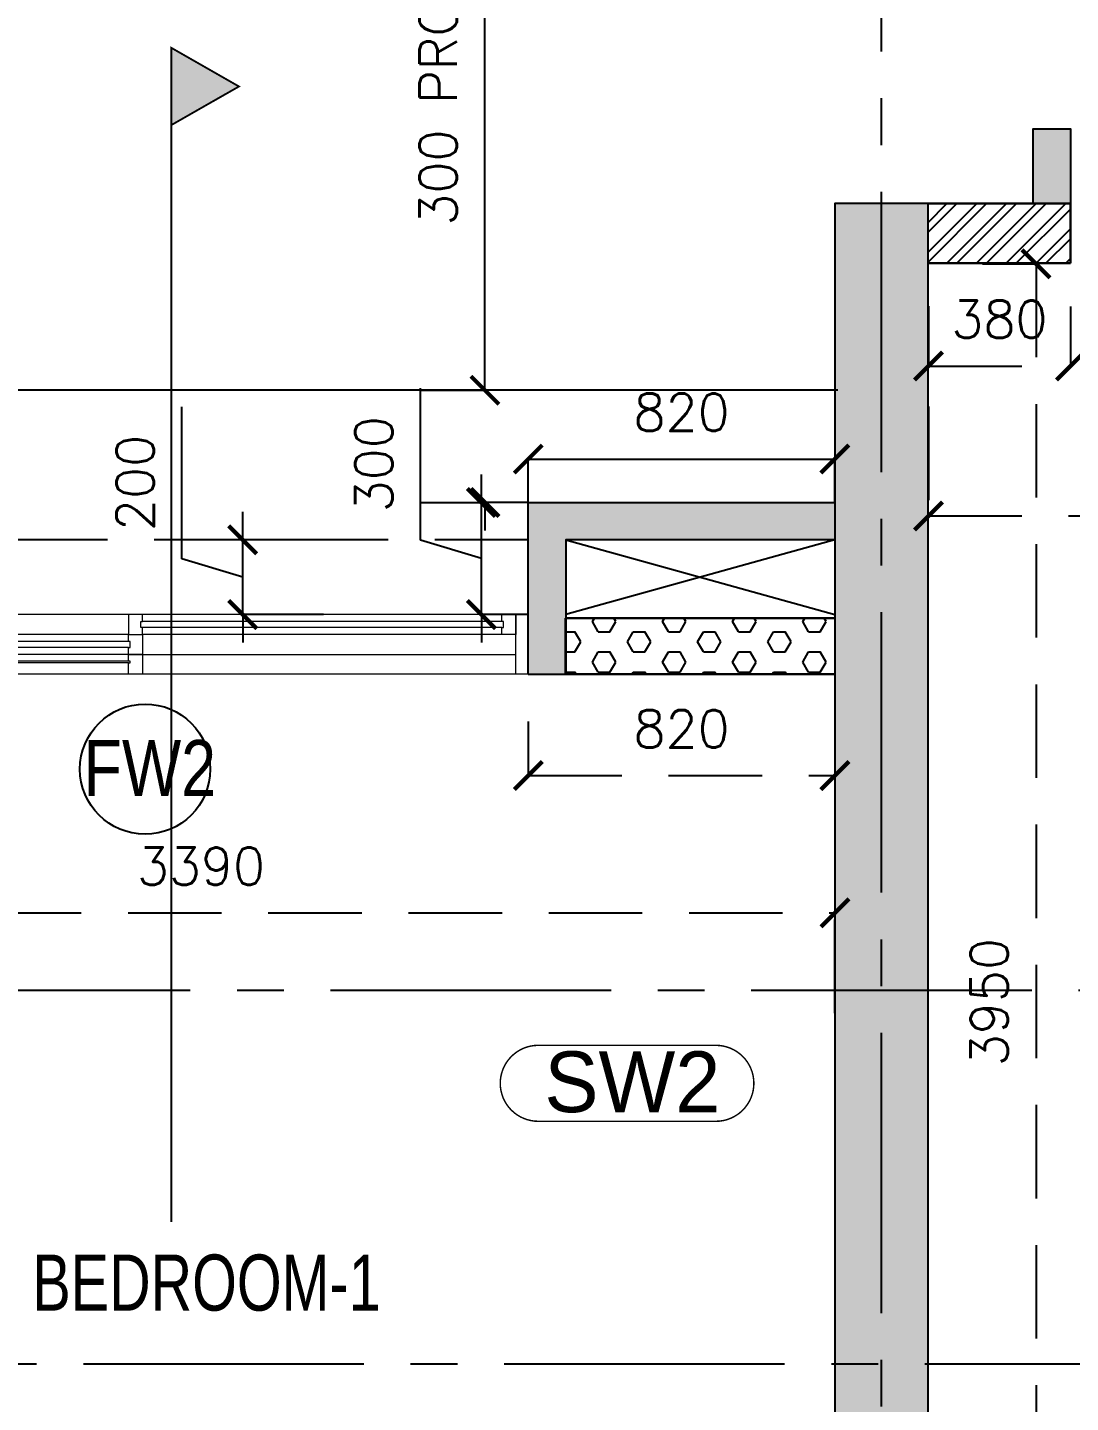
# Model space of a CAD drawing. Header units: millimetres. Extents: x 1124992 to 1258557, y -5767803 to -5695799.
# Drawn here: x 1196974 to 1199762, y -5704297 to -5700619 of the extents above; entities that cross this region are included whole.
import ezdxf
from ezdxf.enums import TextEntityAlignment as Align

# ---------------------------------------------------------------- set-up
doc = ezdxf.new("R2010")
doc.units = ezdxf.units.MM
doc.header["$LTSCALE"] = 1000
doc.header["$MEASUREMENT"] = 0
for name, pattern in [('$1$AUDIT_D_120904163729-0', [0]), ('$36$HIDDEN', [0.375, 0.25, -0.125]), ('$5$AUDIT_D_120904163729-0', [0]), ('$5$HIDDEN', [0.375, 0.25, -0.125]), ('2BHK-A - BACK$0$AUDIT_D_120904163729-0', [0]), ('AUDIT_D_120904163729-0', [0]), ('T8(T9 IS SIMILAR) - 1st FLOOR ELEVATION$0$AUDIT_D_120904163729-0', [0]), ('T8(T9 IS SIMILAR) - DIMENSION & TEXTING$0$HIDDEN', [0.375, 0.25, -0.125]), ('T8(T9 IS SIMILAR) - TYPICAL FLOOR ELEVATION$0$AUDIT_D_120904163729-0', [0]), ('T8(T9 IS SIMILAR) - TYPICAL FLOOR ELEVATION$0$HIDDEN', [0.375, 0.25, -0.125]), ('T8_PROFILE SECTIONS$0$HIDDEN', [0.375, 0.25, -0.125]), ('T8_PROFILE SECTIONS$0$PHANTOM2', [1.25, 0.625, -0.125, 0.125, -0.125, 0.125, -0.125]), ('T8_REFUGE COLUMNS$0$CENTER2', [1.125, 0.75, -0.125, 0.125, -0.125])]:
    doc.linetypes.add(name, pattern=pattern)
doc.layers.get('0').update_dxf_attribs({"linetype": 'AUDIT_D_120904163729-0'})
for name, color, linetype in [('$0$A-HATCH -160', 251, '$1$AUDIT_D_120904163729-0'), ('$1$A-DIM', 1, '$5$AUDIT_D_120904163729-0'), ('$21$A-DIMENSIONS', 2, '$36$HIDDEN'), ('2BHK-A - BACK$0$A-HATCH -160', 251, '2BHK-A - BACK$0$AUDIT_D_120904163729-0'), ('A_dim', 1, 'Continuous'), ('T8(T9 IS SIMILAR) - 1st FLOOR ELEVATION$0$A-WALL-FEATURES', 110, 'T8(T9 IS SIMILAR) - 1st FLOOR ELEVATION$0$AUDIT_D_120904163729-0'), ('T8(T9 IS SIMILAR) - DIMENSION & TEXTING$0$A-DIMENSIONS', 2, 'T8(T9 IS SIMILAR) - DIMENSION & TEXTING$0$HIDDEN'), ('T8(T9 IS SIMILAR) - DIMENSION & TEXTING$1$a-window-no', 125, 'Continuous'), ('T8(T9 IS SIMILAR) - TYPICAL FLOOR ELEVATION$0$A-DIM', 1, 'T8(T9 IS SIMILAR) - TYPICAL FLOOR ELEVATION$0$AUDIT_D_120904163729-0'), ('T8(T9 IS SIMILAR) - TYPICAL FLOOR ELEVATION$0$A-WALL HATCH', 252, 'T8(T9 IS SIMILAR) - TYPICAL FLOOR ELEVATION$0$AUDIT_D_120904163729-0'), ('T8(T9 IS SIMILAR) - TYPICAL FLOOR ELEVATION$0$A-WALL-FEATURES', 6, 'T8(T9 IS SIMILAR) - TYPICAL FLOOR ELEVATION$0$AUDIT_D_120904163729-0'), ('T8_PROFILE SECTIONS$0$A-PROFILE SECTIONS', 81, 'T8_PROFILE SECTIONS$0$PHANTOM2'), ('T8_REFUGE COLUMNS$0$A-CENTERLINE', 193, 'T8_REFUGE COLUMNS$0$CENTER2'), ('T8_REFUGE COLUMNS$0$A-RCC COLS', 3, 'Continuous'), ('T8_TYPICAL COLUMNS$0$A-RCC COLS', 3, 'Continuous')]:
    doc.layers.add(name, color=color, linetype=linetype)
for name, color, linetype, lineweight in [('2BHK-A - BACK$0$A-WALL- 160', 6, 'Continuous', 30), ('2BHK-A - BACK$0$Window', 4, 'Continuous', 20), ('T8(T9 IS SIMILAR) - DIMENSION & TEXTING$0$a-Text', 4, 'Continuous', 0), ('T8(T9 IS SIMILAR)$0$D&W', 8, 'Continuous', 25), ('T8_REFUGE COLUMNS$0$A-COLUMN NO size reduce', 81, 'Continuous', 25)]:
    doc.layers.add(name, color=color, linetype=linetype, lineweight=lineweight)
doc.layers.add('T8_REFUGE COLUMNS$1$COL-HATCH', color=7, linetype='Continuous', lineweight=25, true_color=0xa3a3a3)
doc.styles.add('$6$Romans 1', font='romans.shx', dxfattribs={"height": 100})
doc.styles.add('T8(T9 IS SIMILAR) - DIMENSION & TEXTING$0$ARIAL ARROW', font='swisscl.ttf')
doc.styles.add('T8(T9 IS SIMILAR) - DIMENSION & TEXTING$0$Romans 1', font='romans.shx', dxfattribs={"height": 100})
doc.styles.add('T8(T9 IS SIMILAR) - DIMENSION & TEXTING$1$LODHA STANDERD', font='sanss___.ttf')
doc.styles.add('T8(T9 IS SIMILAR) - TYPICAL FLOOR ELEVATION$0$Romans 1', font='romans.shx', dxfattribs={"height": 100})
doc.styles.add('T8_REFUGE COLUMNS$0$STANDARD', font='GOTHIC.TTF')
doc.dimstyles.new('$2$ALPINE S', dxfattribs={"dimscale": 0, "dimtxt": 100, "dimasz": 75, "dimexe": 0, "dimexo": 0, "dimgap": 75, "dimtad": 1, "dimdec": 0, "dimzin": 0, "dimdsep": 46, "dimtxsty": '$6$Romans 1', "dimblk": '$6$_ArchTick', "dimcen": 0.09, "dimclrd": 256, "dimclre": 256, "dimclrt": 7, "dimadec": 0, "dimazin": 0, "dimtfac": 1, "dimtdec": 0, "dimtofl": 0, "dimtmove": 1, "dimatfit": 0, "dimldrblk": '$2$_Open90', "dimfxl": 1, "dimtolj": 1, "dimtzin": 0, "dimarcsym": 0})
doc.dimstyles.new('T8(T9 IS SIMILAR) - DIMENSION & TEXTING$0$ALPINE S', dxfattribs={"dimscale": 0, "dimtxt": 100, "dimasz": 75, "dimexe": 0, "dimexo": 0, "dimgap": 75, "dimtad": 1, "dimdec": 0, "dimzin": 0, "dimdsep": 46, "dimtxsty": 'T8(T9 IS SIMILAR) - DIMENSION & TEXTING$0$Romans 1', "dimblk": 'T8(T9 IS SIMILAR) - DIMENSION & TEXTING$0$_ArchTick', "dimcen": 0.09, "dimclrd": 256, "dimclre": 256, "dimclrt": 7, "dimadec": 0, "dimazin": 0, "dimtfac": 1, "dimtdec": 0, "dimtofl": 0, "dimtmove": 1, "dimatfit": 0, "dimldrblk": 'T8(T9 IS SIMILAR) - DIMENSION & TEXTING$0$_Open90', "dimfxl": 1, "dimtolj": 1, "dimtzin": 0, "dimarcsym": 0})
doc.dimstyles.new('T8(T9 IS SIMILAR) - TYPICAL FLOOR ELEVATION$0$ALPINE S', dxfattribs={"dimscale": 0, "dimtxt": 100, "dimasz": 75, "dimexe": 0, "dimexo": 0, "dimgap": 75, "dimtad": 1, "dimdec": 0, "dimzin": 0, "dimdsep": 46, "dimtxsty": 'T8(T9 IS SIMILAR) - TYPICAL FLOOR ELEVATION$0$Romans 1', "dimblk": 'T8(T9 IS SIMILAR) - TYPICAL FLOOR ELEVATION$0$_ArchTick', "dimcen": 0.09, "dimclrd": 256, "dimclre": 256, "dimclrt": 7, "dimadec": 0, "dimazin": 0, "dimtfac": 1, "dimtdec": 0, "dimtofl": 0, "dimtmove": 1, "dimatfit": 0, "dimldrblk": 'T8(T9 IS SIMILAR) - TYPICAL FLOOR ELEVATION$0$_Open90', "dimfxl": 1, "dimtolj": 1, "dimtzin": 0, "dimarcsym": 0})

# ---------------------------------------------------------------- blocks, each defined once
blk = doc.blocks.new('T8(T9 IS SIMILAR) - DIMENSION & TEXTING$1$WINDOW TAG')
at = {"layer": 'T8(T9 IS SIMILAR) - DIMENSION & TEXTING$1$a-window-no'}
blk.add_circle((0, 0), 174.1, dxfattribs=at)
at = {"layer": 'T8(T9 IS SIMILAR) - DIMENSION & TEXTING$1$a-window-no', "style": 'T8(T9 IS SIMILAR) - DIMENSION & TEXTING$1$LODHA STANDERD'}
blk.add_attdef('WINDOW', text='', height=150, dxfattribs=at).set_placement((11.3, 2.8), align=Align.MIDDLE_CENTER)
blk = doc.blocks.new('T8(T9 IS SIMILAR) - DIMENSION & TEXTING$0$_ArchTick')
at = {"color": 0, "linetype": 'ByBlock', "const_width": 0.15}
blk.add_lwpolyline([(-0.5, -0.5), (0.5, 0.5)], dxfattribs=at)
blk = doc.blocks.new('*D491')
at = {"layer": 'T8(T9 IS SIMILAR) - DIMENSION & TEXTING$0$A-DIMENSIONS', "linetype": 'T8(T9 IS SIMILAR) - DIMENSION & TEXTING$0$HIDDEN', "lineweight": -2, "transparency": 16777216}
for p, q in [((1198312.8, -5702475.6), (1198312.8, -5702620.2)), ((1199132.6, -5702475.6), (1199132.6, -5702620.2))]:
    blk.add_line(p, q, dxfattribs=at)
at = {"layer": 'T8(T9 IS SIMILAR) - DIMENSION & TEXTING$0$A-DIMENSIONS', "lineweight": -2, "transparency": 16777216}
blk.add_line((1198312.8, -5702620.2), (1199132.6, -5702620.2), dxfattribs=at)
at = {"layer": 'T8(T9 IS SIMILAR) - DIMENSION & TEXTING$0$A-DIMENSIONS', "linetype": 'ByBlock', "lineweight": -2, "transparency": 16777216, "xscale": 75, "yscale": 75, "zscale": 75, "rotation": 180}
blk.add_blockref('T8(T9 IS SIMILAR) - DIMENSION & TEXTING$0$_ArchTick', (1198312.8, -5702620.2), dxfattribs=at)
at = {"layer": 'T8(T9 IS SIMILAR) - DIMENSION & TEXTING$0$A-DIMENSIONS', "linetype": 'ByBlock', "lineweight": -2, "transparency": 16777216, "xscale": 75, "yscale": 75, "zscale": 75}
blk.add_blockref('T8(T9 IS SIMILAR) - DIMENSION & TEXTING$0$_ArchTick', (1199132.6, -5702620.2), dxfattribs=at)
at = {"layer": 'T8(T9 IS SIMILAR) - DIMENSION & TEXTING$0$A-DIMENSIONS', "color": 7, "linetype": 'ByBlock', "transparency": 16777216, "insert": (1198722.7, -5702495.2), "char_height": 100, "attachment_point": 5, "style": 'T8(T9 IS SIMILAR) - DIMENSION & TEXTING$0$Romans 1'}
blk.add_mtext('\\A1;820', dxfattribs=at)
blk = doc.blocks.new('T8(T9 IS SIMILAR) - DIMENSION & TEXTING$0$_Open90')
at = {"color": 0, "linetype": 'ByBlock', "lineweight": -2}
for p, q in [((-0.5, 0.5), (0, 0)), ((0, 0), (-1, 0)), ((0, 0), (-0.5, -0.5))]:
    blk.add_line(p, q, dxfattribs=at)
blk = doc.blocks.new('*D492')
at = {"layer": 'T8(T9 IS SIMILAR) - DIMENSION & TEXTING$0$A-DIMENSIONS', "linetype": 'T8(T9 IS SIMILAR) - DIMENSION & TEXTING$0$HIDDEN', "lineweight": -2, "transparency": 16777216}
for p, q in [((1195742.6, -5703255.7), (1195742.6, -5702987.5)), ((1199132.6, -5703255.7), (1199132.6, -5702987.5))]:
    blk.add_line(p, q, dxfattribs=at)
at = {"layer": 'T8(T9 IS SIMILAR) - DIMENSION & TEXTING$0$A-DIMENSIONS', "lineweight": -2, "transparency": 16777216}
blk.add_line((1195742.6, -5702987.5), (1199132.6, -5702987.5), dxfattribs=at)
at = {"layer": 'T8(T9 IS SIMILAR) - DIMENSION & TEXTING$0$A-DIMENSIONS', "linetype": 'ByBlock', "lineweight": -2, "transparency": 16777216, "xscale": 75, "yscale": 75, "zscale": 75, "rotation": 180}
blk.add_blockref('T8(T9 IS SIMILAR) - DIMENSION & TEXTING$0$_ArchTick', (1195742.6, -5702987.5), dxfattribs=at)
at = {"layer": 'T8(T9 IS SIMILAR) - DIMENSION & TEXTING$0$A-DIMENSIONS', "linetype": 'ByBlock', "lineweight": -2, "transparency": 16777216, "xscale": 75, "yscale": 75, "zscale": 75}
blk.add_blockref('T8(T9 IS SIMILAR) - DIMENSION & TEXTING$0$_ArchTick', (1199132.6, -5702987.5), dxfattribs=at)
at = {"layer": 'T8(T9 IS SIMILAR) - DIMENSION & TEXTING$0$A-DIMENSIONS', "color": 7, "linetype": 'ByBlock', "transparency": 16777216, "insert": (1197437.6, -5702862.5), "char_height": 100, "attachment_point": 5, "style": 'T8(T9 IS SIMILAR) - DIMENSION & TEXTING$0$Romans 1'}
blk.add_mtext('\\A1;3390', dxfattribs=at)
blk = doc.blocks.new('*D500')
at = {"layer": 'T8(T9 IS SIMILAR) - DIMENSION & TEXTING$0$A-DIMENSIONS', "linetype": 'T8(T9 IS SIMILAR) - DIMENSION & TEXTING$0$HIDDEN', "lineweight": -2, "transparency": 16777216}
for p, q in [((1199382.6, -5701364.4), (1199382.6, -5701524.7)), ((1199762.6, -5701365.5), (1199762.6, -5701524.7))]:
    blk.add_line(p, q, dxfattribs=at)
at = {"layer": 'T8(T9 IS SIMILAR) - DIMENSION & TEXTING$0$A-DIMENSIONS', "lineweight": -2, "transparency": 16777216}
blk.add_line((1199382.6, -5701524.7), (1199762.6, -5701524.7), dxfattribs=at)
at = {"layer": 'T8(T9 IS SIMILAR) - DIMENSION & TEXTING$0$A-DIMENSIONS', "linetype": 'ByBlock', "lineweight": -2, "transparency": 16777216, "xscale": 75, "yscale": 75, "zscale": 75, "rotation": 180}
blk.add_blockref('T8(T9 IS SIMILAR) - DIMENSION & TEXTING$0$_ArchTick', (1199382.6, -5701524.7), dxfattribs=at)
at = {"layer": 'T8(T9 IS SIMILAR) - DIMENSION & TEXTING$0$A-DIMENSIONS', "linetype": 'ByBlock', "lineweight": -2, "transparency": 16777216, "xscale": 75, "yscale": 75, "zscale": 75}
blk.add_blockref('T8(T9 IS SIMILAR) - DIMENSION & TEXTING$0$_ArchTick', (1199762.6, -5701524.7), dxfattribs=at)
at = {"layer": 'T8(T9 IS SIMILAR) - DIMENSION & TEXTING$0$A-DIMENSIONS', "color": 7, "linetype": 'ByBlock', "transparency": 16777216, "insert": (1199572.6, -5701399.7), "char_height": 100, "attachment_point": 5, "style": 'T8(T9 IS SIMILAR) - DIMENSION & TEXTING$0$Romans 1'}
blk.add_mtext('\\A1;380', dxfattribs=at)
blk = doc.blocks.new('*D502')
at = {"layer": 'T8(T9 IS SIMILAR) - DIMENSION & TEXTING$0$A-DIMENSIONS', "linetype": 'T8(T9 IS SIMILAR) - DIMENSION & TEXTING$0$HIDDEN', "lineweight": -2, "transparency": 16777216}
for p, q in [((1199527.6, -5701251.3), (1199670.4, -5701251.3)), ((1199527.6, -5705201.3), (1199670.4, -5705201.3))]:
    blk.add_line(p, q, dxfattribs=at)
at = {"layer": 'T8(T9 IS SIMILAR) - DIMENSION & TEXTING$0$A-DIMENSIONS', "lineweight": -2, "transparency": 16777216}
blk.add_line((1199670.4, -5701251.3), (1199670.4, -5705201.3), dxfattribs=at)
at = {"layer": 'T8(T9 IS SIMILAR) - DIMENSION & TEXTING$0$A-DIMENSIONS', "linetype": 'ByBlock', "lineweight": -2, "transparency": 16777216, "xscale": 75, "yscale": 75, "zscale": 75}
for p, rotation in [((1199670.4, -5701251.3), 90), ((1199670.4, -5705201.3), 270)]:
    blk.add_blockref('T8(T9 IS SIMILAR) - DIMENSION & TEXTING$0$_ArchTick', p, dxfattribs=dict(at, rotation=rotation))
at = {"layer": 'T8(T9 IS SIMILAR) - DIMENSION & TEXTING$0$A-DIMENSIONS', "color": 7, "linetype": 'ByBlock', "transparency": 16777216, "insert": (1199545.4, -5703226.3), "char_height": 100, "attachment_point": 5, "rotation": 90, "style": 'T8(T9 IS SIMILAR) - DIMENSION & TEXTING$0$Romans 1'}
blk.add_mtext('\\A1;3950', dxfattribs=at)
blk = doc.blocks.new('*D503')
at = {"layer": 'T8(T9 IS SIMILAR) - DIMENSION & TEXTING$0$A-DIMENSIONS', "linetype": 'T8(T9 IS SIMILAR) - DIMENSION & TEXTING$0$HIDDEN', "lineweight": -2, "transparency": 16777216}
for p, q in [((1199382.6, -5701633.4), (1199382.6, -5701925.9)), ((1202492.3, -5701633.4), (1202492.3, -5701925.9))]:
    blk.add_line(p, q, dxfattribs=at)
at = {"layer": 'T8(T9 IS SIMILAR) - DIMENSION & TEXTING$0$A-DIMENSIONS', "lineweight": -2, "transparency": 16777216}
blk.add_line((1199382.6, -5701925.9), (1202492.3, -5701925.9), dxfattribs=at)
at = {"layer": 'T8(T9 IS SIMILAR) - DIMENSION & TEXTING$0$A-DIMENSIONS', "linetype": 'ByBlock', "lineweight": -2, "transparency": 16777216, "xscale": 75, "yscale": 75, "zscale": 75, "rotation": 180}
blk.add_blockref('T8(T9 IS SIMILAR) - DIMENSION & TEXTING$0$_ArchTick', (1199382.6, -5701925.9), dxfattribs=at)
at = {"layer": 'T8(T9 IS SIMILAR) - DIMENSION & TEXTING$0$A-DIMENSIONS', "linetype": 'ByBlock', "lineweight": -2, "transparency": 16777216, "xscale": 75, "yscale": 75, "zscale": 75}
blk.add_blockref('T8(T9 IS SIMILAR) - DIMENSION & TEXTING$0$_ArchTick', (1202492.3, -5701925.9), dxfattribs=at)
at = {"layer": 'T8(T9 IS SIMILAR) - DIMENSION & TEXTING$0$A-DIMENSIONS', "color": 7, "linetype": 'ByBlock', "transparency": 16777216, "insert": (1200937.4, -5701800.9), "char_height": 100, "attachment_point": 5, "style": 'T8(T9 IS SIMILAR) - DIMENSION & TEXTING$0$Romans 1'}
blk.add_mtext('\\A1;3110', dxfattribs=at)
blk = doc.blocks.new('T8_REFUGE COLUMNS')
at = {"layer": 'T8_REFUGE COLUMNS$1$COL-HATCH', "linetype": 'ByBlock'}
h = blk.add_hatch(color=256, dxfattribs=at)
h.dxf.hatch_style = 1
h.paths.add_polyline_path([(1199382.1, -5701089.9), (1199132.1, -5701089.9), (1199132.1, -5705299.9), (1199382.1, -5705299.9)])
at = {"layer": 'T8_REFUGE COLUMNS$0$A-CENTERLINE'}
for p, q in [((1199257.1, -5728808.5), (1199257.1, -5698299.6)), ((1214284.1, -5703194.9), (1182156.9, -5703194.9)), ((1218123.2, -5704194.9), (1182156.9, -5704194.9))]:
    blk.add_line(p, q, dxfattribs=at)
at = {"layer": 'T8_REFUGE COLUMNS$0$A-COLUMN NO size reduce', "linetype": 'ByBlock', "const_width": 3.9}
blk.add_lwpolyline([(1198339.4, -5703545.1, -1), (1198339.4, -5703341.9), (1198814.3, -5703341.9, -1), (1198814.3, -5703545.1)], format="xyb", close=True, dxfattribs=at)
at = {"layer": 'T8_REFUGE COLUMNS$0$A-RCC COLS', "linetype": 'ByBlock'}
blk.add_lwpolyline([(1199382.1, -5701089.9), (1199132.1, -5701089.9), (1199132.1, -5705299.9), (1199382.1, -5705299.9)], close=True, dxfattribs=at)
at = {"layer": 'T8_REFUGE COLUMNS$0$A-COLUMN NO size reduce', "linetype": 'ByBlock', "insert": (1198355.7, -5703358.2), "char_height": 162.5, "attachment_point": 1, "style": 'T8_REFUGE COLUMNS$0$STANDARD'}
blk.add_mtext_dynamic_manual_height_columns('SW2', width=444.685, gutter_width=500, heights=[0], dxfattribs=at)
blk = doc.blocks.new('T8_TYPICAL COLUMNS')
at = {"layer": 'T8_TYPICAL COLUMNS$0$A-RCC COLS', "linetype": 'ByBlock'}
blk.add_blockref('T8_REFUGE COLUMNS', (0, 0), dxfattribs=at)
blk = doc.blocks.new('2BHK-A - BACK$0$2100')
at = {"layer": '2BHK-A - BACK$0$Window', "color": 1, "lineweight": 13}
for p, q in [((1150876.5, -5693344.1), (1148842.5, -5693344.1)), ((1149840.7, -5693344.1), (1148880, -5693344.1)), ((1149840.7, -5693397.4), (1148880, -5693397.4)), ((1149840.7, -5693397.4), (1149878.2, -5693397.4)), ((1149878.2, -5693397.4), (1150876.5, -5693397.4)), ((1148842.5, -5693450.8), (1148842.5, -5693450.8)), ((1149840.7, -5693450.8), (1148880, -5693450.8)), ((1150839, -5693450.8), (1149878.2, -5693450.8)), ((1149840.7, -5693504.1), (1148842.5, -5693504.1)), ((1150839, -5693504.1), (1149878.2, -5693504.1))]:
    blk.add_line(p, q, dxfattribs=at)
at = {"layer": '2BHK-A - BACK$0$Window', "color": 5, "lineweight": 13}
for p, q in [((1149840.7, -5693374.4), (1148880, -5693374.4)), ((1149840.7, -5693378.9), (1148880, -5693378.9)), ((1149840.7, -5693416), (1148880, -5693416)), ((1149840.7, -5693432.2), (1148880, -5693432.2)), ((1150839, -5693469.3), (1149878.2, -5693469.3)), ((1150839, -5693485.5), (1149878.2, -5693485.5))]:
    blk.add_line(p, q, dxfattribs=at)
at = {"layer": '2BHK-A - BACK$0$Window', "color": 4, "lineweight": 13}
for points in [[(1148842.5, -5693344.1), (1148809.5, -5693344.1), (1148809.5, -5693504.1), (1148842.5, -5693504.1)], [(1148880, -5693378.9), (1148880, -5693397.4), (1148842.5, -5693397.4), (1148842.5, -5693344.1), (1148880, -5693344.1), (1148880, -5693374.4), (1148875.5, -5693374.4), (1148875.5, -5693378.9)], [(1149840.7, -5693378.9), (1149840.7, -5693397.4), (1149878.2, -5693397.4), (1149878.2, -5693344.1), (1149840.7, -5693344.1), (1149840.7, -5693374.4), (1149845.2, -5693374.4), (1149845.2, -5693378.9)], [(1150909.5, -5693344.1), (1150876.5, -5693344.1), (1150876.5, -5693504.1), (1150909.5, -5693504.1)], [(1148880, -5693432.2), (1148880, -5693450.8), (1148842.5, -5693450.8), (1148842.5, -5693397.4), (1148880, -5693397.4), (1148880, -5693416), (1148875.5, -5693416), (1148875.5, -5693432.2)], [(1149840.7, -5693432.2), (1149840.7, -5693450.8), (1149878.2, -5693450.8), (1149878.2, -5693397.4), (1149840.7, -5693397.4), (1149840.7, -5693416), (1149845.2, -5693416), (1149845.2, -5693432.2)], [(1149878.2, -5693485.5), (1149878.2, -5693504.1), (1149840.7, -5693504.1), (1149840.7, -5693450.8), (1149878.2, -5693450.8), (1149878.2, -5693469.3), (1149873.7, -5693469.3), (1149873.7, -5693485.5)], [(1150839, -5693485.5), (1150839, -5693504.1), (1150876.5, -5693504.1), (1150876.5, -5693450.8), (1150839, -5693450.8), (1150839, -5693469.3), (1150843.5, -5693469.3), (1150843.5, -5693485.5)]]:
    blk.add_lwpolyline(points, close=True, dxfattribs=at)
blk = doc.blocks.new('2BHK-A - BACK')
at = {"layer": '2BHK-A - BACK$0$A-HATCH -160', "linetype": 'ByBlock'}
h = blk.add_hatch(dxfattribs=at)
h.set_pattern_fill('ANSI32', color=256, scale=150)
h.paths.add_polyline_path([(1201862.5, -5701249.9), (1202492.1, -5701249.9), (1202492.1, -5701089.9), (1201862.5, -5701089.9)])
h.paths.add_polyline_path([(1199762.5, -5701090.3), (1199382.1, -5701090.3), (1199382.1, -5701249.9), (1199762.5, -5701249.9)])
h = blk.add_hatch(dxfattribs=at)
h.set_pattern_fill('HEX', color=256, scale=250)
h.set_pattern_definition([(9e-15, (-0.22, 0.45), (-1e-29, 54.12658774), [31.25, -62.5]), (120, (-0.22, 0.45), (-46.875, -27.06329387), [31.25, -62.5]), (60, (31.03, 0.45), (-46.875, 27.06329387), [31.25, -62.5])])
h.paths.add_polyline_path([(1195742.4, -5702199.2), (1196112.6, -5702199.2), (1196112.6, -5702349.2), (1195742.4, -5702349.2)])
h.paths.add_polyline_path([(1198412.6, -5702349.2), (1199132.1, -5702349.2), (1199132.1, -5702199.2), (1198412.6, -5702199.2)])
at = {"layer": '2BHK-A - BACK$0$A-WALL- 160', "linetype": 'ByBlock'}
for p, q in [((1199382.1, -5701089.9), (1199762.5, -5701089.9)), ((1199762.5, -5701249.9), (1199762.5, -5701089.9)), ((1199382.1, -5701249.9), (1199762.5, -5701249.9)), ((1198412.6, -5702199.2), (1199132.1, -5702199.2)), ((1198412.6, -5702349.2), (1198412.6, -5702199.2)), ((1198412.6, -5702349.2), (1199132.1, -5702349.2))]:
    blk.add_line(p, q, dxfattribs=at)
at = {"layer": '2BHK-A - BACK$0$A-WALL- 160', "linetype": 'ByBlock', "xscale": -1, "rotation": 180}
blk.add_blockref('2BHK-A - BACK$0$2100', (47403.1, -11395693.4), dxfattribs=at)
blk = doc.blocks.new('T8(T9 IS SIMILAR) - TYPICAL FLOOR ELEVATION$0$_ArchTick')
at = {"color": 0, "linetype": 'ByBlock', "const_width": 0.15}
blk.add_lwpolyline([(-0.5, -0.5), (0.5, 0.5)], dxfattribs=at)
blk = doc.blocks.new('*D697')
at = {"layer": 'T8(T9 IS SIMILAR) - TYPICAL FLOOR ELEVATION$0$A-DIM', "linetype": 'T8(T9 IS SIMILAR) - TYPICAL FLOOR ELEVATION$0$HIDDEN', "lineweight": -2, "transparency": 16777216}
for p, q in [((1198312.8, -5701889.7), (1198312.8, -5701773.5)), ((1199132.6, -5701889.7), (1199132.6, -5701773.5))]:
    blk.add_line(p, q, dxfattribs=at)
at = {"layer": 'T8(T9 IS SIMILAR) - TYPICAL FLOOR ELEVATION$0$A-DIM', "lineweight": -2, "transparency": 16777216}
blk.add_line((1198312.8, -5701773.5), (1199132.6, -5701773.5), dxfattribs=at)
at = {"layer": 'T8(T9 IS SIMILAR) - TYPICAL FLOOR ELEVATION$0$A-DIM', "linetype": 'ByBlock', "lineweight": -2, "transparency": 16777216, "xscale": 75, "yscale": 75, "zscale": 75, "rotation": 180}
blk.add_blockref('T8(T9 IS SIMILAR) - TYPICAL FLOOR ELEVATION$0$_ArchTick', (1198312.8, -5701773.5), dxfattribs=at)
at = {"layer": 'T8(T9 IS SIMILAR) - TYPICAL FLOOR ELEVATION$0$A-DIM', "linetype": 'ByBlock', "lineweight": -2, "transparency": 16777216, "xscale": 75, "yscale": 75, "zscale": 75}
blk.add_blockref('T8(T9 IS SIMILAR) - TYPICAL FLOOR ELEVATION$0$_ArchTick', (1199132.6, -5701773.5), dxfattribs=at)
at = {"layer": 'T8(T9 IS SIMILAR) - TYPICAL FLOOR ELEVATION$0$A-DIM', "color": 7, "linetype": 'ByBlock', "transparency": 16777216, "insert": (1198722.7, -5701648.5), "char_height": 100, "attachment_point": 5, "style": 'T8(T9 IS SIMILAR) - TYPICAL FLOOR ELEVATION$0$Romans 1'}
blk.add_mtext('\\A1;820', dxfattribs=at)
blk = doc.blocks.new('T8(T9 IS SIMILAR) - TYPICAL FLOOR ELEVATION$0$_Open90')
at = {"color": 0, "linetype": 'ByBlock', "lineweight": -2}
for p, q in [((-0.5, 0.5), (0, 0)), ((0, 0), (-1, 0)), ((0, 0), (-0.5, -0.5))]:
    blk.add_line(p, q, dxfattribs=at)
blk = doc.blocks.new('*D698')
at = {"layer": 'T8(T9 IS SIMILAR) - TYPICAL FLOOR ELEVATION$0$A-DIM', "lineweight": -2, "transparency": 16777216}
for p, q in [((1197386.8, -5702040.9), (1197386.8, -5701633.8)), ((1197549.3, -5701989.7), (1197549.3, -5701914.7)), ((1197549.3, -5702189.7), (1197549.3, -5701989.7)), ((1197549.3, -5702089.7), (1197386.8, -5702040.9)), ((1197549.3, -5702189.7), (1197549.3, -5702264.7))]:
    blk.add_line(p, q, dxfattribs=at)
at = {"layer": 'T8(T9 IS SIMILAR) - TYPICAL FLOOR ELEVATION$0$A-DIM', "linetype": 'T8(T9 IS SIMILAR) - TYPICAL FLOOR ELEVATION$0$HIDDEN', "lineweight": -2, "transparency": 16777216}
for p, q in [((1197765.6, -5701989.7), (1197549.3, -5701989.7)), ((1197765.6, -5702189.7), (1197549.3, -5702189.7))]:
    blk.add_line(p, q, dxfattribs=at)
at = {"layer": 'T8(T9 IS SIMILAR) - TYPICAL FLOOR ELEVATION$0$A-DIM', "linetype": 'ByBlock', "lineweight": -2, "transparency": 16777216, "xscale": 75, "yscale": 75, "zscale": 75}
for p, rotation in [((1197549.3, -5701989.7), 270), ((1197549.3, -5702189.7), 90)]:
    blk.add_blockref('T8(T9 IS SIMILAR) - TYPICAL FLOOR ELEVATION$0$_ArchTick', p, dxfattribs=dict(at, rotation=rotation))
at = {"layer": 'T8(T9 IS SIMILAR) - TYPICAL FLOOR ELEVATION$0$A-DIM', "color": 7, "linetype": 'ByBlock', "transparency": 16777216, "insert": (1197261.8, -5701837.4), "char_height": 100, "attachment_point": 5, "rotation": 90, "style": 'T8(T9 IS SIMILAR) - TYPICAL FLOOR ELEVATION$0$Romans 1'}
blk.add_mtext('\\A1;200', dxfattribs=at)
blk = doc.blocks.new('*D699')
at = {"layer": 'T8(T9 IS SIMILAR) - TYPICAL FLOOR ELEVATION$0$A-DIM', "lineweight": -2, "transparency": 16777216}
for p, q in [((1198024.8, -5701990.9), (1198024.8, -5701583.8)), ((1198187.3, -5701889.7), (1198187.3, -5701814.7)), ((1198187.3, -5702189.7), (1198187.3, -5701889.7)), ((1198187.3, -5702039.7), (1198024.8, -5701990.9)), ((1198187.3, -5702189.7), (1198187.3, -5702264.7))]:
    blk.add_line(p, q, dxfattribs=at)
at = {"layer": 'T8(T9 IS SIMILAR) - TYPICAL FLOOR ELEVATION$0$A-DIM', "linetype": 'T8(T9 IS SIMILAR) - TYPICAL FLOOR ELEVATION$0$HIDDEN', "lineweight": -2, "transparency": 16777216}
for p, q in [((1198312.8, -5701889.7), (1198187.3, -5701889.7)), ((1198312.8, -5702189.7), (1198187.3, -5702189.7))]:
    blk.add_line(p, q, dxfattribs=at)
at = {"layer": 'T8(T9 IS SIMILAR) - TYPICAL FLOOR ELEVATION$0$A-DIM', "linetype": 'ByBlock', "lineweight": -2, "transparency": 16777216, "xscale": 75, "yscale": 75, "zscale": 75}
for p, rotation in [((1198187.3, -5701889.7), 270), ((1198187.3, -5702189.7), 90)]:
    blk.add_blockref('T8(T9 IS SIMILAR) - TYPICAL FLOOR ELEVATION$0$_ArchTick', p, dxfattribs=dict(at, rotation=rotation))
at = {"layer": 'T8(T9 IS SIMILAR) - TYPICAL FLOOR ELEVATION$0$A-DIM', "color": 7, "linetype": 'ByBlock', "transparency": 16777216, "insert": (1197899.8, -5701787.4), "char_height": 100, "attachment_point": 5, "rotation": 90, "style": 'T8(T9 IS SIMILAR) - TYPICAL FLOOR ELEVATION$0$Romans 1'}
blk.add_mtext('\\A1;300', dxfattribs=at)
blk = doc.blocks.new('T8_PROFILE SECTIONS$0$MH')
at = {"layer": 'T8_PROFILE SECTIONS$0$A-PROFILE SECTIONS', "linetype": 'T8_PROFILE SECTIONS$0$HIDDEN', "ltscale": 2}
h = blk.add_hatch(color=256, dxfattribs=at)
h.dxf.hatch_style = 1
h.paths.add_polyline_path([(1140339.1, -5697424.8), (1140519.9, -5697528.1), (1140339.1, -5697631.3)])
at = {"layer": 'T8_PROFILE SECTIONS$0$A-PROFILE SECTIONS', "linetype": 'T8_PROFILE SECTIONS$0$HIDDEN', "ltscale": 2, "const_width": 5}
blk.add_lwpolyline([(1140339.1, -5697424.8), (1140339.1, -5697424.8), (1140519.9, -5697528.1), (1140339.1, -5697631.3)], close=True, dxfattribs=at)
blk.add_lwpolyline([(1140339.1, -5697424.8), (1140339.1, -5700565.7)], dxfattribs=at)
blk = doc.blocks.new('PROFILE SECTION LINE T9')
at = {"layer": 'T8_PROFILE SECTIONS$0$A-PROFILE SECTIONS', "linetype": 'ByBlock'}
blk.add_blockref('T8_PROFILE SECTIONS$0$MH', (-1128698.9, 5708367, 0), dxfattribs=at)
blk = doc.blocks.new('T8(T9 IS SIMILAR) - 1st FLOOR ELEVATION')
at = {"layer": 'T8(T9 IS SIMILAR) - 1st FLOOR ELEVATION$0$A-WALL-FEATURES', "color": 5, "linetype": 'T8(T9 IS SIMILAR) - 1st FLOOR ELEVATION$0$AUDIT_D_120904163729-0', "ltscale": 0.5}
blk.add_lwpolyline([(1199140.6, -5701589.7), (1195092.6, -5701589.7), (1195092.6, -5706800.3), (1196392.3, -5706800.3)], dxfattribs=at)
blk = doc.blocks.new('$6$_ArchTick')
at = {"color": 0, "linetype": 'ByBlock', "const_width": 0.15}
blk.add_lwpolyline([(-0.5, -0.5), (0.5, 0.5)], dxfattribs=at)
blk = doc.blocks.new('*D79')
at = {"layer": '$1$A-DIM', "lineweight": -2, "transparency": 16777216}
for p, q in [((13364.9, 17210.2), (13364.9, 19367.3)), ((13364.9, 16910.2), (13364.9, 16835.2))]:
    blk.add_line(p, q, dxfattribs=at)
at = {"layer": '$1$A-DIM', "linetype": '$5$HIDDEN', "lineweight": -2, "transparency": 16777216}
for p, q in [((13193.7, 17210.2), (13364.9, 17210.2)), ((13193.7, 16910.2), (13364.9, 16910.2))]:
    blk.add_line(p, q, dxfattribs=at)
at = {"layer": '$1$A-DIM', "linetype": 'ByBlock', "lineweight": -2, "transparency": 16777216, "xscale": 75, "yscale": 75, "zscale": 75}
for p, rotation in [((13364.9, 17210.2), 270), ((13364.9, 16910.2), 90)]:
    blk.add_blockref('$6$_ArchTick', p, dxfattribs=dict(at, rotation=rotation))
at = {"layer": '$1$A-DIM', "color": 7, "linetype": 'ByBlock', "transparency": 16777216, "insert": (13239.9, 18413.7), "char_height": 100, "attachment_point": 5, "rotation": 90, "style": '$6$Romans 1'}
blk.add_mtext('\\A1;300 PROJ. AT 2ND FL.', dxfattribs=at)
blk = doc.blocks.new('$2$_Open90')
at = {"color": 0, "linetype": 'ByBlock', "lineweight": -2}
for p, q in [((-0.5, 0.5), (0, 0)), ((0, 0), (-1, 0)), ((0, 0), (-0.5, -0.5))]:
    blk.add_line(p, q, dxfattribs=at)
blk = doc.blocks.new('T8(T9 IS SIMILAR) - DIMENSION & TEXTING')
at = {"layer": 'T8(T9 IS SIMILAR) - DIMENSION & TEXTING$1$a-window-no'}
ref = blk.add_blockref('T8(T9 IS SIMILAR) - DIMENSION & TEXTING$1$WINDOW TAG', (1197288.2, -5702603), dxfattribs=at)
ref.add_attrib('WINDOW', 'FW2', dxfattribs={"height": 150, "style": 'T8(T9 IS SIMILAR) - DIMENSION & TEXTING$1$LODHA STANDERD', "width": 0.8}).set_placement((1197300.9, -5702600.2), align=Align.MIDDLE_CENTER)
at = {"layer": 'T8(T9 IS SIMILAR) - DIMENSION & TEXTING$0$a-Text', "style": 'T8(T9 IS SIMILAR) - DIMENSION & TEXTING$0$ARIAL ARROW'}
blk.add_text('BEDROOM-1', height=150, dxfattribs=at).set_placement((1196986.9, -5704051.6))
at = {"layer": 'T8(T9 IS SIMILAR) - DIMENSION & TEXTING$0$A-DIMENSIONS', "linetype": 'ByBlock'}
dim = blk.add_linear_dim(base=(1199670.4, -5705201.3), p1=(1199527.6, -5701251.3), p2=(1199527.6, -5705201.3), angle=270, dimstyle='T8(T9 IS SIMILAR) - DIMENSION & TEXTING$0$ALPINE S', override={"dimscale": 1, "dimfxl": 5, "dimarcsym": 1}, dxfattribs=at)
dim.commit()
dim.dimension.update_dxf_attribs({"geometry": '*D502', "text_midpoint": (1199545.4, -5703226.3)})
dim = blk.add_linear_dim(base=(1199762.6, -5701524.7), p1=(1199382.6, -5701364.4), p2=(1199762.6, -5701365.5), dimstyle='T8(T9 IS SIMILAR) - DIMENSION & TEXTING$0$ALPINE S', override={"dimscale": 1, "dimfxl": 5, "dimarcsym": 1}, dxfattribs=at)
dim.commit()
dim.dimension.update_dxf_attribs({"geometry": '*D500', "text_midpoint": (1199572.6, -5701524.7), "dimtype": 128})
for base, p1, p2, picture, middle in [((1202492.3, -5701925.9), (1199382.6, -5701633.4), (1202492.3, -5701633.4), '*D503', (1200937.4, -5701800.9)), ((1199132.6, -5702620.2), (1198312.8, -5702475.6), (1199132.6, -5702475.6), '*D491', (1198722.7, -5702495.2)), ((1199132.6, -5702987.5), (1195742.6, -5703255.7), (1199132.6, -5703255.7, -2.3), '*D492', (1197437.6, -5702862.5))]:
    dim = blk.add_linear_dim(base=base, p1=p1, p2=p2, dimstyle='T8(T9 IS SIMILAR) - DIMENSION & TEXTING$0$ALPINE S', override={"dimscale": 1, "dimfxl": 5, "dimarcsym": 1}, dxfattribs=at)
    dim.commit()
    dim.dimension.update_dxf_attribs({"geometry": picture, "text_midpoint": middle})
blk = doc.blocks.new('T8(T9 IS SIMILAR) - TYPICAL FLOOR ELEVATION')
at = {"layer": 'T8(T9 IS SIMILAR) - TYPICAL FLOOR ELEVATION$0$A-WALL HATCH', "linetype": 'ByBlock'}
h = blk.add_hatch(dxfattribs=at)
h.set_pattern_fill('ZIGZAG', color=256, scale=250)
h.set_pattern_definition([(0, (0, 0), (31.25, 31.25), [31.25, -31.25]), (90, (31.25, 0), (-31.25, 31.25), [31.25, -31.25])])
h.paths.add_polyline_path([(1186332.7, -5719983.5), (1186332.7, -5719683.5), (1186432.7, -5719683.5), (1186432.7, -5719883.5), (1186982.7, -5719883.5), (1186982.7, -5719523.5), (1187082.7, -5719523.5), (1187082.7, -5719983.5)])
h.paths.add_polyline_path([(1190232.7, -5719983.5), (1190232.7, -5719683.5), (1190132.7, -5719683.5), (1190132.7, -5719883.5), (1189582.7, -5719883.5), (1189582.7, -5719523.5), (1189482.7, -5719523.5), (1189482.7, -5719983.5)])
h.paths.add_polyline_path([(1190857.7, -5717933.5), (1190857.7, -5717733.5), (1190757.7, -5717733.5), (1190757.7, -5717933.5)])
h.paths.add_polyline_path([(1193357.7, -5717733.5), (1193357.7, -5717933.5), (1193257.7, -5717933.5), (1193257.7, -5717733.5)])
h.paths.add_polyline_path([(1196632.8, -5709938.8), (1196632.8, -5709738.8), (1196532.8, -5709738.8), (1196532.8, -5709938.8)])
h.paths.add_polyline_path([(1194132, -5709738.8), (1194132, -5709938.8), (1194032, -5709938.8), (1194032, -5709738.8)])
h.paths.add_polyline_path([(1195742.7, -5701889.7), (1196212.8, -5701889.7), (1196212.8, -5702349.7), (1196112.8, -5702349.7), (1196112.8, -5701989.7), (1195742.7, -5701989.7)])
h.paths.add_polyline_path([(1198312.8, -5702349.7), (1198312.8, -5701889.7), (1199132.6, -5701889.7), (1199132.6, -5701989.7), (1198412.8, -5701989.7), (1198412.8, -5702349.7)])
h.paths.add_polyline_path([(1199662.5, -5701090.3), (1199662.5, -5700890.3), (1199762.5, -5700890.3), (1199762.5, -5701090.3)])
h.paths.add_polyline_path([(1201862.6, -5700890.3), (1201862.6, -5701090.3), (1201962.6, -5701090.3), (1201962.6, -5700890.3)])
h.paths.add_polyline_path([(1210681.9, -5700890.3), (1210681.9, -5701090.3), (1210581.9, -5701090.3), (1210581.9, -5700890.3)])
h.paths.add_polyline_path([(1212882, -5701090.3), (1212882, -5700890.3), (1212782, -5700890.3), (1212782, -5701090.3)])
h.paths.add_polyline_path([(1214231.8, -5702349.7), (1214231.8, -5701889.7), (1213412.3, -5701889.7), (1213412.3, -5701989.7), (1214131.8, -5701989.7), (1214131.8, -5702349.7)])
h.paths.add_polyline_path([(1216801.9, -5701889.7), (1216331.8, -5701889.7), (1216331.8, -5702349.7), (1216431.8, -5702349.7), (1216431.8, -5701989.7), (1216801.9, -5701989.7)])
h.paths.add_polyline_path([(1215911.7, -5709938.8), (1215911.7, -5709738.8), (1216011.7, -5709738.8), (1216011.7, -5709938.8)])
h.paths.add_polyline_path([(1218412.5, -5709738.8), (1218412.5, -5709938.8), (1218512.5, -5709938.8), (1218512.5, -5709738.8)])
h.paths.add_polyline_path([(1221686.9, -5717933.5), (1221686.9, -5717733.5), (1221786.9, -5717733.5), (1221786.9, -5717933.5)])
h.paths.add_polyline_path([(1219186.9, -5717733.5), (1219186.9, -5717933.5), (1219286.9, -5717933.5), (1219286.9, -5717733.5)])
h.paths.add_polyline_path([(1222311.8, -5719983.5), (1222311.8, -5719683.5), (1222411.8, -5719683.5), (1222411.8, -5719883.5), (1222961.8, -5719883.5), (1222961.8, -5719523.5), (1223061.8, -5719523.5), (1223061.8, -5719983.5)])
h.paths.add_polyline_path([(1226211.8, -5719983.5), (1226211.8, -5719683.5), (1226111.8, -5719683.5), (1226111.8, -5719883.5), (1225561.8, -5719883.5), (1225561.8, -5719523.5), (1225461.8, -5719523.5), (1225461.8, -5719983.5)])
h.paths.add_polyline_path([(1217001.9, -5727584.6), (1216901.9, -5727584.6), (1216901.9, -5727784.6), (1216356.8, -5727784.6), (1216356.8, -5727424.6), (1216256.8, -5727424.6), (1216256.8, -5727884.6), (1217001.9, -5727884.6)])
h.paths.add_polyline_path([(1214156.8, -5727424.6), (1214056.8, -5727424.6), (1214056.8, -5727784.6), (1213412.3, -5727784.6), (1213412.3, -5727884.6), (1214156.8, -5727884.6)])
h.paths.add_polyline_path([(1210681.9, -5728884), (1210681.9, -5728684), (1210581.9, -5728684), (1210581.9, -5728884)])
h.paths.add_polyline_path([(1212882, -5728684), (1212882, -5728884), (1212782, -5728884), (1212782, -5728684)])
h.paths.add_polyline_path([(1201862.6, -5728884), (1201862.6, -5728684), (1201962.6, -5728684), (1201962.6, -5728884)])
h.paths.add_polyline_path([(1199662.5, -5728684), (1199662.5, -5728884), (1199762.5, -5728884), (1199762.5, -5728684)])
h.paths.add_polyline_path([(1198387.7, -5727424.6), (1198487.7, -5727424.6), (1198487.7, -5727784.6), (1199132.3, -5727784.6), (1199132.3, -5727884.6), (1198387.7, -5727884.6)])
h.paths.add_polyline_path([(1195542.6, -5727584.6), (1195642.6, -5727584.6), (1195642.6, -5727784.6), (1196187.7, -5727784.6), (1196187.7, -5727424.6), (1196287.7, -5727424.6), (1196287.7, -5727884.6), (1195542.6, -5727884.6)])
at = {"layer": 'T8(T9 IS SIMILAR) - TYPICAL FLOOR ELEVATION$0$A-WALL-FEATURES', "color": 8, "linetype": 'T8(T9 IS SIMILAR) - TYPICAL FLOOR ELEVATION$0$HIDDEN'}
blk.add_line((1198312.8, -5701989.7), (1196212.8, -5701989.7), dxfattribs=at)
at = {"layer": 'T8(T9 IS SIMILAR) - TYPICAL FLOOR ELEVATION$0$A-WALL-FEATURES', "color": 8, "linetype": 'ByBlock'}
for p, q in [((1198412.8, -5701989.7), (1199132.3, -5702189.7)), ((1199132.3, -5701989.7), (1198412.8, -5702189.7))]:
    blk.add_line(p, q, dxfattribs=at)
at = {"layer": 'T8(T9 IS SIMILAR) - TYPICAL FLOOR ELEVATION$0$A-WALL-FEATURES', "linetype": 'ByBlock'}
for points in [[(1199662.5, -5701090.3), (1199662.5, -5700890.3), (1199762.5, -5700890.3), (1199762.5, -5701090.3)], [(1198312.8, -5702349.7), (1198312.8, -5701889.7), (1199132.6, -5701889.7), (1199132.6, -5701989.7), (1198412.8, -5701989.7), (1198412.8, -5702349.7)]]:
    blk.add_lwpolyline(points, close=True, dxfattribs=at)
at = {"layer": 'T8(T9 IS SIMILAR) - TYPICAL FLOOR ELEVATION$0$A-DIM', "linetype": 'ByBlock'}
for base, p1, p2, picture, middle in [((1198187.3, -5701889.7), (1198312.8, -5702189.7), (1198312.8, -5701889.7), '*D699', (1197899.8, -5701915.9)), ((1197549.3, -5701989.7), (1197765.6, -5702189.7), (1197765.6, -5701989.7), '*D698', (1197261.8, -5701965.9))]:
    dim = blk.add_linear_dim(base=base, p1=p1, p2=p2, angle=90, dimstyle='T8(T9 IS SIMILAR) - TYPICAL FLOOR ELEVATION$0$ALPINE S', override={"dimscale": 1, "dimfxl": 5, "dimarcsym": 1}, dxfattribs=at)
    dim.commit()
    dim.dimension.update_dxf_attribs({"geometry": picture, "text_midpoint": middle})
dim = blk.add_linear_dim(base=(1199132.6, -5701773.5), p1=(1198312.8, -5701889.7), p2=(1199132.6, -5701889.7, -2.3), dimstyle='T8(T9 IS SIMILAR) - TYPICAL FLOOR ELEVATION$0$ALPINE S', override={"dimscale": 1, "dimfxl": 5, "dimarcsym": 1}, dxfattribs=at)
dim.commit()
dim.dimension.update_dxf_attribs({"geometry": '*D697', "text_midpoint": (1198722.7, -5701648.5)})
blk = doc.blocks.new('T8(T9 IS SIMILAR)')
at = {"layer": 'T8(T9 IS SIMILAR)$0$D&W', "linetype": 'ByBlock'}
blk.add_blockref('2BHK-A - BACK', (0, 0), dxfattribs=at)
blk.add_blockref('T8(T9 IS SIMILAR) - TYPICAL FLOOR ELEVATION', (0, 0), dxfattribs=at)
blk.add_blockref('T8_TYPICAL COLUMNS', (0, 0), dxfattribs=at)
blk = doc.blocks.new('2ndflproj')
at = {"layer": '$1$A-DIM', "linetype": 'ByBlock'}
dim = blk.add_linear_dim(base=(13364.9, 17210.2), p1=(13193.7, 16910.2, 0), p2=(13193.7, 17210.2), angle=270, text='<> PROJ. AT 2ND FL.', dimstyle='$2$ALPINE S', override={"dimscale": 1, "dimtmove": 0, "dimfxl": 5, "dimarcsym": 1}, dxfattribs=at)
dim.commit()
dim.dimension.update_dxf_attribs({"geometry": '*D79', "text_midpoint": (13364.9, 18413.7), "dimtype": 128})

msp = doc.modelspace()

# ---------------------------------------------------------------- block references
at = {"layer": '$21$A-DIMENSIONS', "linetype": 'ByBlock'}
msp.add_blockref('T8(T9 IS SIMILAR)', (0, 0), dxfattribs=at)

# ---------------------------------------------------------------- next in the draw order: block references
at = {"layer": '$0$A-HATCH -160', "linetype": 'ByBlock'}
msp.add_blockref('T8(T9 IS SIMILAR) - DIMENSION & TEXTING', (0, 0), dxfattribs=at)

# ---------------------------------------------------------------- next in the draw order: block references
at = {"linetype": 'ByBlock'}
msp.add_blockref('2ndflproj', (1184832.069, -5718799.863), dxfattribs=at)
at = {"layer": 'A_dim', "linetype": 'ByBlock'}
msp.add_blockref('T8(T9 IS SIMILAR) - 1st FLOOR ELEVATION', (0, 0), dxfattribs=at)
at = {"layer": 'T8_PROFILE SECTIONS$0$A-PROFILE SECTIONS', "linetype": 'ByBlock'}
msp.add_blockref('PROFILE SECTION LINE T9', (1185718.17, -5711615.765, -0.024), dxfattribs=at)

doc.saveas('drawing.dxf')
